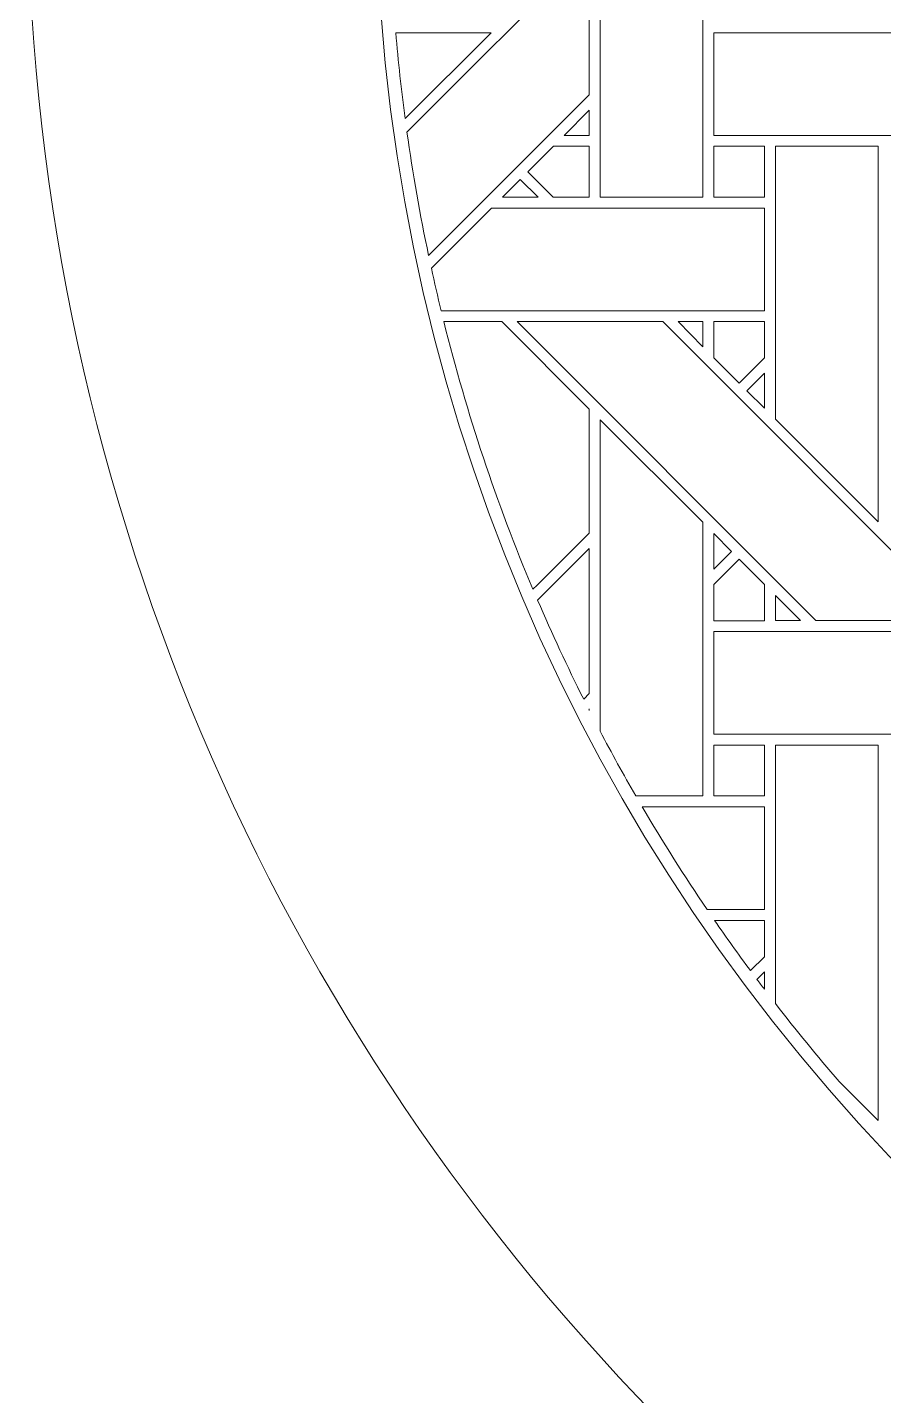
# Model space of a CAD drawing. Header units: inches. Extents: x 8.88 to 15.88, y 5.59 to 12.59.
# Drawn here: x 8.883 to 10.24, y 6.681 to 8.849 of the extents above; entities that cross this region are included whole.
import ezdxf

# ---------------------------------------------------------------- set-up
doc = ezdxf.new("R2010")
doc.units = ezdxf.units.IN
doc.header["$MEASUREMENT"] = 0
doc.layers.add('Design', color=7, linetype='Continuous', lineweight=0)

msp = doc.modelspace()

# ---------------------------------------------------------------- linework, layer by layer
at = {"layer": 'Design'}
for points, knots in [([(12.3829, 12.5948), (10.4499, 12.5948), (8.8829, 11.0278), (8.8829, 9.0948), (8.8829, 7.1618), (10.4499, 5.5948), (12.3829, 5.5948), (14.3159, 5.5948), (15.8829, 7.1618), (15.8829, 9.0948), (15.8829, 11.0278), (14.3159, 12.5948), (12.3829, 12.5948)], [0, 0, 0, 0, 1, 1, 1, 2, 2, 2, 3, 3, 3, 4, 4, 4, 4]), ([(12.3829, 12.0427), (10.7547, 12.0427), (9.4349, 10.7229), (9.4349, 9.0948), (9.4349, 7.4666), (10.7547, 6.1468), (12.3829, 6.1468), (14.011, 6.1468), (15.3308, 7.4666), (15.3308, 9.0948), (15.3308, 10.7229), (14.011, 12.0427), (12.3829, 12.0427)], [0, 0, 0, 0, 1, 1, 1, 2, 2, 2, 3, 3, 3, 4, 4, 4, 4]), ([(9.9534, 9.0138), (9.9534, 9.0138), (9.9534, 8.5802), (9.9534, 8.5802), (9.9534, 8.5802), (9.7907, 8.5802), (9.7907, 8.5802), (9.7907, 8.5802), (9.7907, 9.176), (9.7907, 9.176), (9.7907, 9.176), (9.9534, 9.0138), (9.9534, 9.0138)], [0, 0, 0, 0, 1, 1, 1, 2, 2, 2, 3, 3, 3, 4, 4, 4, 4]), ([(9.7735, 8.9724), (9.7735, 8.9724), (9.7735, 8.7424), (9.7735, 8.7424), (9.7735, 8.7424), (9.5188, 8.4877), (9.5188, 8.4877), (9.5052, 8.5522), (9.4938, 8.6175), (9.4845, 8.6835), (9.4845, 8.6835), (9.7735, 8.9724), (9.7735, 8.9724)], [0, 0, 0, 0, 1, 1, 1, 2, 2, 2, 3, 3, 3, 4, 4, 4, 4]), ([(9.6177, 8.8409), (9.6177, 8.8409), (9.4816, 8.7048), (9.4816, 8.7048), (9.4756, 8.7498), (9.4706, 8.7952), (9.4667, 8.8409), (9.4667, 8.8409), (9.6177, 8.8409), (9.6177, 8.8409)], [0, 0, 0, 0, 1, 1, 1, 2, 2, 2, 3, 3, 3, 3]), ([(9.9707, 8.6782), (9.9707, 8.6782), (9.9707, 8.8409), (9.9707, 8.8409), (9.9707, 8.8409), (10.5664, 8.8409), (10.5664, 8.8409), (10.5664, 8.8409), (10.4037, 8.6782), (10.4037, 8.6782), (10.4037, 8.6782), (9.9707, 8.6782), (9.9707, 8.6782)], [0, 0, 0, 0, 1, 1, 1, 2, 2, 2, 3, 3, 3, 4, 4, 4, 4]), ([(9.7338, 8.6782), (9.7338, 8.6782), (9.7735, 8.718), (9.7735, 8.718), (9.7735, 8.718), (9.7735, 8.6782), (9.7735, 8.6782), (9.7735, 8.6782), (9.7338, 8.6782), (9.7338, 8.6782)], [0, 0, 0, 0, 1, 1, 1, 2, 2, 2, 3, 3, 3, 3]), ([(9.7735, 8.661), (9.7735, 8.661), (9.7735, 8.5802), (9.7735, 8.5802), (9.7735, 8.5802), (9.7164, 8.5802), (9.7164, 8.5802), (9.7164, 8.5802), (9.676, 8.6205), (9.676, 8.6205), (9.676, 8.6205), (9.7165, 8.661), (9.7165, 8.661), (9.7165, 8.661), (9.7735, 8.661), (9.7735, 8.661)], [0, 0, 0, 0, 1, 1, 1, 2, 2, 2, 3, 3, 3, 4, 4, 4, 5, 5, 5, 5]), ([(9.7735, 8.661), (9.7735, 8.661), (9.7735, 8.5802), (9.7735, 8.5802), (9.7735, 8.5802), (9.7164, 8.5802), (9.7164, 8.5802), (9.7164, 8.5802), (9.676, 8.6205), (9.676, 8.6205), (9.676, 8.6205), (9.7165, 8.661), (9.7165, 8.661), (9.7165, 8.661), (9.7735, 8.661), (9.7735, 8.661)], [0, 0, 0, 0, 1, 1, 1, 2, 2, 2, 3, 3, 3, 4, 4, 4, 5, 5, 5, 5]), ([(9.9707, 8.6609), (9.9707, 8.6609), (10.051, 8.6609), (10.051, 8.6609), (10.051, 8.6609), (10.051, 8.5801), (10.051, 8.5801), (10.051, 8.5801), (9.9707, 8.5801), (9.9707, 8.5801), (9.9707, 8.5801), (9.9707, 8.6609), (9.9707, 8.6609)], [0, 0, 0, 0, 1, 1, 1, 2, 2, 2, 3, 3, 3, 4, 4, 4, 4]), ([(10.051, 8.6609), (10.051, 8.6609), (10.051, 8.5801), (10.051, 8.5801), (10.051, 8.5801), (9.9707, 8.5801), (9.9707, 8.5801), (9.9707, 8.5801), (9.9707, 8.6609), (9.9707, 8.6609), (9.9707, 8.6609), (10.051, 8.6609), (10.051, 8.6609)], [0, 0, 0, 0, 1, 1, 1, 2, 2, 2, 3, 3, 3, 4, 4, 4, 4]), ([(10.2315, 8.6609), (10.2315, 8.6609), (10.2315, 8.0658), (10.2315, 8.0658), (10.2315, 8.0658), (10.0685, 8.2287), (10.0685, 8.2287), (10.0685, 8.2287), (10.0685, 8.6609), (10.0685, 8.6609), (10.0685, 8.6609), (10.2315, 8.6609), (10.2315, 8.6609)], [0, 0, 0, 0, 1, 1, 1, 2, 2, 2, 3, 3, 3, 4, 4, 4, 4]), ([(9.6922, 8.5802), (9.6922, 8.5802), (9.6357, 8.5802), (9.6357, 8.5802), (9.6357, 8.5802), (9.664, 8.6084), (9.664, 8.6084), (9.664, 8.6084), (9.6922, 8.5802), (9.6922, 8.5802)], [0, 0, 0, 0, 1, 1, 1, 2, 2, 2, 3, 3, 3, 3]), ([(9.5388, 8.4002), (9.5333, 8.4226), (9.5281, 8.4451), (9.5232, 8.4677), (9.5232, 8.4677), (9.6186, 8.563), (9.6186, 8.563), (9.6186, 8.563), (10.051, 8.563), (10.051, 8.563), (10.051, 8.563), (10.051, 8.4002), (10.051, 8.4002), (10.051, 8.4002), (9.5388, 8.4002), (9.5388, 8.4002)], [0, 0, 0, 0, 1, 1, 1, 2, 2, 2, 3, 3, 3, 4, 4, 4, 5, 5, 5, 5]), ([(9.5429, 8.3831), (9.5429, 8.3831), (9.6347, 8.3831), (9.6347, 8.3831), (9.6347, 8.3831), (9.7735, 8.2443), (9.7735, 8.2443), (9.7735, 8.2443), (9.7735, 8.0481), (9.7735, 8.0481), (9.763, 8.0375), (9.7198, 7.9944), (9.6842, 7.9589), (9.6267, 8.0953), (9.5794, 8.237), (9.5429, 8.3831)], [0, 0, 0, 0, 1, 1, 1, 2, 2, 2, 3, 3, 3, 4, 4, 4, 5, 5, 5, 5]), ([(9.5429, 8.3831), (9.5429, 8.3831), (9.6347, 8.3831), (9.6347, 8.3831), (9.6347, 8.3831), (9.7735, 8.2443), (9.7735, 8.2443), (9.7735, 8.2443), (9.7735, 8.0481), (9.7735, 8.0481), (9.7629, 8.0375), (9.7198, 7.9943), (9.6842, 7.9589), (9.6267, 8.0953), (9.5794, 8.237), (9.5429, 8.3831)], [0, 0, 0, 0, 1, 1, 1, 2, 2, 2, 3, 3, 3, 4, 4, 4, 5, 5, 5, 5]), ([(9.659, 8.3831), (9.659, 8.3831), (9.89, 8.3831), (9.89, 8.3831), (9.89, 8.3831), (10.3636, 7.9094), (10.3636, 7.9094), (10.3636, 7.9094), (10.1326, 7.9094), (10.1326, 7.9094), (10.1326, 7.9094), (9.659, 8.3831), (9.659, 8.3831)], [0, 0, 0, 0, 1, 1, 1, 2, 2, 2, 3, 3, 3, 4, 4, 4, 4]), ([(9.9535, 8.3831), (9.9535, 8.3831), (9.9535, 8.3432), (9.9535, 8.3432), (9.9535, 8.3432), (9.9141, 8.3831), (9.9141, 8.3831), (9.9141, 8.3831), (9.9535, 8.3831), (9.9535, 8.3831)], [0, 0, 0, 0, 1, 1, 1, 2, 2, 2, 3, 3, 3, 3]), ([(10.051, 8.3831), (10.051, 8.3831), (10.051, 8.3255), (10.051, 8.3255), (10.051, 8.3255), (10.011, 8.2855), (10.011, 8.2855), (10.011, 8.2855), (9.9707, 8.3259), (9.9707, 8.3259), (9.9707, 8.3259), (9.9707, 8.3831), (9.9707, 8.3831), (9.9707, 8.3831), (10.051, 8.3831), (10.051, 8.3831)], [0, 0, 0, 0, 1, 1, 1, 2, 2, 2, 3, 3, 3, 4, 4, 4, 5, 5, 5, 5]), ([(10.011, 8.2855), (10.011, 8.2855), (9.9707, 8.3259), (9.9707, 8.3259), (9.9707, 8.3259), (9.9707, 8.3831), (9.9707, 8.3831), (9.9707, 8.3831), (10.051, 8.3831), (10.051, 8.3831), (10.051, 8.3831), (10.051, 8.3255), (10.051, 8.3255), (10.051, 8.3255), (10.011, 8.2855), (10.011, 8.2855)], [0, 0, 0, 0, 1, 1, 1, 2, 2, 2, 3, 3, 3, 4, 4, 4, 5, 5, 5, 5]), ([(10.051, 8.3012), (10.051, 8.3012), (10.051, 8.2461), (10.051, 8.2461), (10.051, 8.2461), (10.0232, 8.2735), (10.0232, 8.2735), (10.0232, 8.2735), (10.051, 8.3012), (10.051, 8.3012)], [0, 0, 0, 0, 1, 1, 1, 2, 2, 2, 3, 3, 3, 3]), ([(9.7907, 7.7341), (9.7907, 7.7341), (9.7907, 8.2273), (9.7907, 8.2273), (9.7907, 8.2273), (9.9534, 8.0651), (9.9534, 8.0651), (9.9534, 8.0651), (9.9534, 7.6314), (9.9534, 7.6314), (9.9534, 7.6314), (9.8472, 7.6314), (9.8472, 7.6314), (9.8276, 7.6652), (9.8089, 7.6995), (9.7907, 7.7341)], [0, 0, 0, 0, 1, 1, 1, 2, 2, 2, 3, 3, 3, 4, 4, 4, 5, 5, 5, 5]), ([(9.9707, 7.9909), (9.9707, 7.9909), (9.9707, 8.0476), (9.9707, 8.0476), (9.9707, 8.0476), (9.9989, 8.019), (9.9989, 8.019), (9.9989, 8.019), (9.9707, 7.9909), (9.9707, 7.9909)], [0, 0, 0, 0, 1, 1, 1, 2, 2, 2, 3, 3, 3, 3]), ([(9.7735, 8.0237), (9.7735, 8.0237), (9.7735, 7.7937), (9.7735, 7.7937), (9.7735, 7.7937), (9.7646, 7.7848), (9.7646, 7.7848), (9.7388, 7.8363), (9.7144, 7.8886), (9.6916, 7.9418), (9.6916, 7.9418), (9.7735, 8.0237), (9.7735, 8.0237)], [0, 0, 0, 0, 1, 1, 1, 2, 2, 2, 3, 3, 3, 4, 4, 4, 4]), ([(9.9707, 7.9092), (9.9707, 7.9092), (9.9707, 7.9665), (9.9707, 7.9665), (9.9707, 7.9665), (10.011, 8.0068), (10.011, 8.0068), (10.011, 8.0068), (10.0514, 7.9665), (10.0514, 7.9665), (10.0514, 7.9665), (10.0514, 7.9092), (10.0514, 7.9092), (10.0514, 7.9092), (9.9707, 7.9092), (9.9707, 7.9092)], [0, 0, 0, 0, 1, 1, 1, 2, 2, 2, 3, 3, 3, 4, 4, 4, 5, 5, 5, 5]), ([(10.011, 8.0068), (10.011, 8.0068), (10.0514, 7.9665), (10.0514, 7.9665), (10.0514, 7.9665), (10.0514, 7.9092), (10.0514, 7.9092), (10.0514, 7.9092), (9.9707, 7.9092), (9.9707, 7.9092), (9.9707, 7.9092), (9.9707, 7.9665), (9.9707, 7.9665), (9.9707, 7.9665), (10.011, 8.0068), (10.011, 8.0068)], [0, 0, 0, 0, 1, 1, 1, 2, 2, 2, 3, 3, 3, 4, 4, 4, 5, 5, 5, 5]), ([(10.1084, 7.9094), (10.1084, 7.9094), (10.0686, 7.9094), (10.0686, 7.9094), (10.0686, 7.9094), (10.0686, 7.9492), (10.0686, 7.9492), (10.0686, 7.9492), (10.1084, 7.9094), (10.1084, 7.9094)], [0, 0, 0, 0, 1, 1, 1, 2, 2, 2, 3, 3, 3, 3]), ([(9.9707, 7.7295), (9.9707, 7.7295), (9.9707, 7.8922), (9.9707, 7.8922), (9.9707, 7.8922), (10.5664, 7.8922), (10.5664, 7.8922), (10.5664, 7.8922), (10.4037, 7.7295), (10.4037, 7.7295), (10.4037, 7.7295), (9.9707, 7.7295), (9.9707, 7.7295)], [0, 0, 0, 0, 1, 1, 1, 2, 2, 2, 3, 3, 3, 4, 4, 4, 4]), ([(9.7735, 7.7668), (9.7733, 7.7674), (9.773, 7.7679), (9.7727, 7.7685), (9.7727, 7.7685), (9.7735, 7.7693), (9.7735, 7.7693), (9.7735, 7.7693), (9.7735, 7.7668), (9.7735, 7.7668)], [0, 0, 0, 0, 1, 1, 1, 2, 2, 2, 3, 3, 3, 3]), ([(9.9707, 7.7122), (9.9707, 7.7122), (10.051, 7.7122), (10.051, 7.7122), (10.051, 7.7122), (10.051, 7.6314), (10.051, 7.6314), (10.051, 7.6314), (9.9707, 7.6314), (9.9707, 7.6314), (9.9707, 7.6314), (9.9707, 7.7122), (9.9707, 7.7122)], [0, 0, 0, 0, 1, 1, 1, 2, 2, 2, 3, 3, 3, 4, 4, 4, 4]), ([(9.9707, 7.7122), (9.9707, 7.7122), (10.051, 7.7122), (10.051, 7.7122), (10.051, 7.7122), (10.051, 7.6314), (10.051, 7.6314), (10.051, 7.6314), (9.9707, 7.6314), (9.9707, 7.6314), (9.9707, 7.6314), (9.9707, 7.7122), (9.9707, 7.7122)], [0, 0, 0, 0, 1, 1, 1, 2, 2, 2, 3, 3, 3, 4, 4, 4, 4]), ([(10.2315, 7.7122), (10.2315, 7.7122), (10.2315, 7.1171), (10.2315, 7.1171), (10.2315, 7.1171), (10.1695, 7.179), (10.1695, 7.179), (10.1347, 7.2192), (10.1011, 7.2604), (10.0685, 7.3024), (10.0685, 7.3024), (10.0685, 7.7122), (10.0685, 7.7122), (10.0685, 7.7122), (10.2315, 7.7122), (10.2315, 7.7122)], [0, 0, 0, 0, 1, 1, 1, 2, 2, 2, 3, 3, 3, 4, 4, 4, 5, 5, 5, 5]), ([(9.8573, 7.6143), (9.8573, 7.6143), (10.051, 7.6143), (10.051, 7.6143), (10.051, 7.6143), (10.051, 7.4515), (10.051, 7.4515), (10.051, 7.4515), (9.9602, 7.4515), (9.9602, 7.4515), (9.9241, 7.5045), (9.8899, 7.5588), (9.8573, 7.6143)], [0, 0, 0, 0, 1, 1, 1, 2, 2, 2, 3, 3, 3, 4, 4, 4, 4]), ([(10.051, 7.4343), (10.051, 7.4343), (10.051, 7.3767), (10.051, 7.3767), (10.051, 7.3767), (10.0289, 7.3547), (10.0289, 7.3547), (10.0095, 7.3809), (9.9906, 7.4075), (9.972, 7.4343), (9.972, 7.4343), (10.051, 7.4343), (10.051, 7.4343)], [0, 0, 0, 0, 1, 1, 1, 2, 2, 2, 3, 3, 3, 4, 4, 4, 4]), ([(10.051, 7.3767), (10.051, 7.3767), (10.0289, 7.3547), (10.0289, 7.3547), (10.0095, 7.3809), (9.9906, 7.4075), (9.972, 7.4343), (9.972, 7.4343), (10.051, 7.4343), (10.051, 7.4343), (10.051, 7.4343), (10.051, 7.3767), (10.051, 7.3767)], [0, 0, 0, 0, 1, 1, 1, 2, 2, 2, 3, 3, 3, 4, 4, 4, 4]), ([(10.051, 7.3253), (10.0471, 7.3305), (10.0431, 7.3355), (10.0392, 7.3407), (10.0392, 7.3407), (10.051, 7.3525), (10.051, 7.3525), (10.051, 7.3525), (10.051, 7.3253), (10.051, 7.3253)], [0, 0, 0, 0, 1, 1, 1, 2, 2, 2, 3, 3, 3, 3])]:
    msp.add_open_spline(points, degree=3, knots=knots, dxfattribs=at)

doc.saveas('drawing.dxf')
